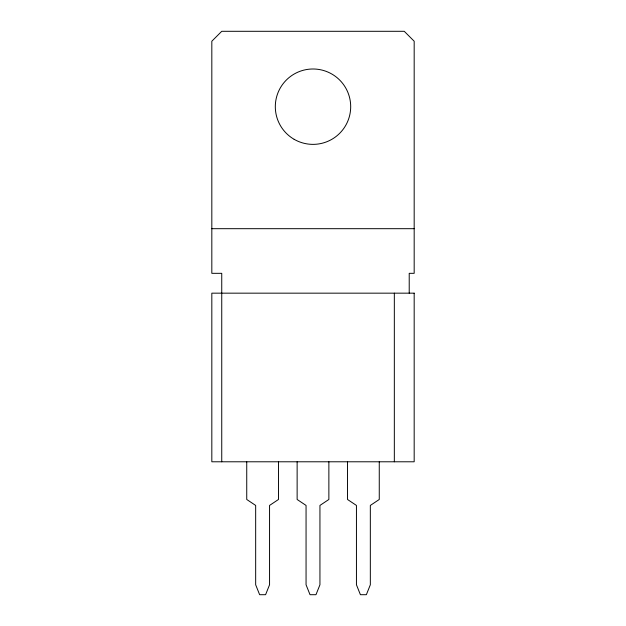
<?xml version="1.0" encoding="UTF-8"?>
<svg xmlns="http://www.w3.org/2000/svg" width="626" height="626" viewBox="0 0 626 626"><rect width="100%" height="100%" fill="white"/><g stroke="black" fill="none" stroke-linecap="round" stroke-linejoin="round"><path stroke-width="0.94" d="M211.823 228.686L414.177 228.686M409.216 293.164L409.216 273.327L414.177 273.327L414.177 41.222L404.255 31.3L221.745 31.3L211.823 41.222L211.823 273.327L221.745 273.327L221.745 461.785M394.333 293.164L394.333 461.785M379.262 461.785L379.262 499.478L370.334 505.432L370.334 584.778L366.366 594.7L360.412 594.7L356.444 584.778L356.444 505.432L347.516 499.478L347.516 461.785M328.869 461.785L328.869 499.478L319.941 505.432L319.941 584.778L315.974 594.7L310.026 594.7L306.059 584.778L306.059 505.432L297.131 499.478L297.131 461.785M278.484 461.785L278.484 499.478L269.556 505.432L269.556 584.778L265.588 594.7L259.634 594.7L255.666 584.778L255.666 505.432L246.738 499.478L246.738 461.785M414.177 293.164L211.823 293.164L211.823 461.785L414.177 461.785L414.177 293.164M294.157 139.324A37.693 37.693 0 0 0 350.693 106.686A37.693 37.693 0 0 0 294.157 74.04A37.693 37.693 0 0 0 294.157 139.324"/></g></svg>
